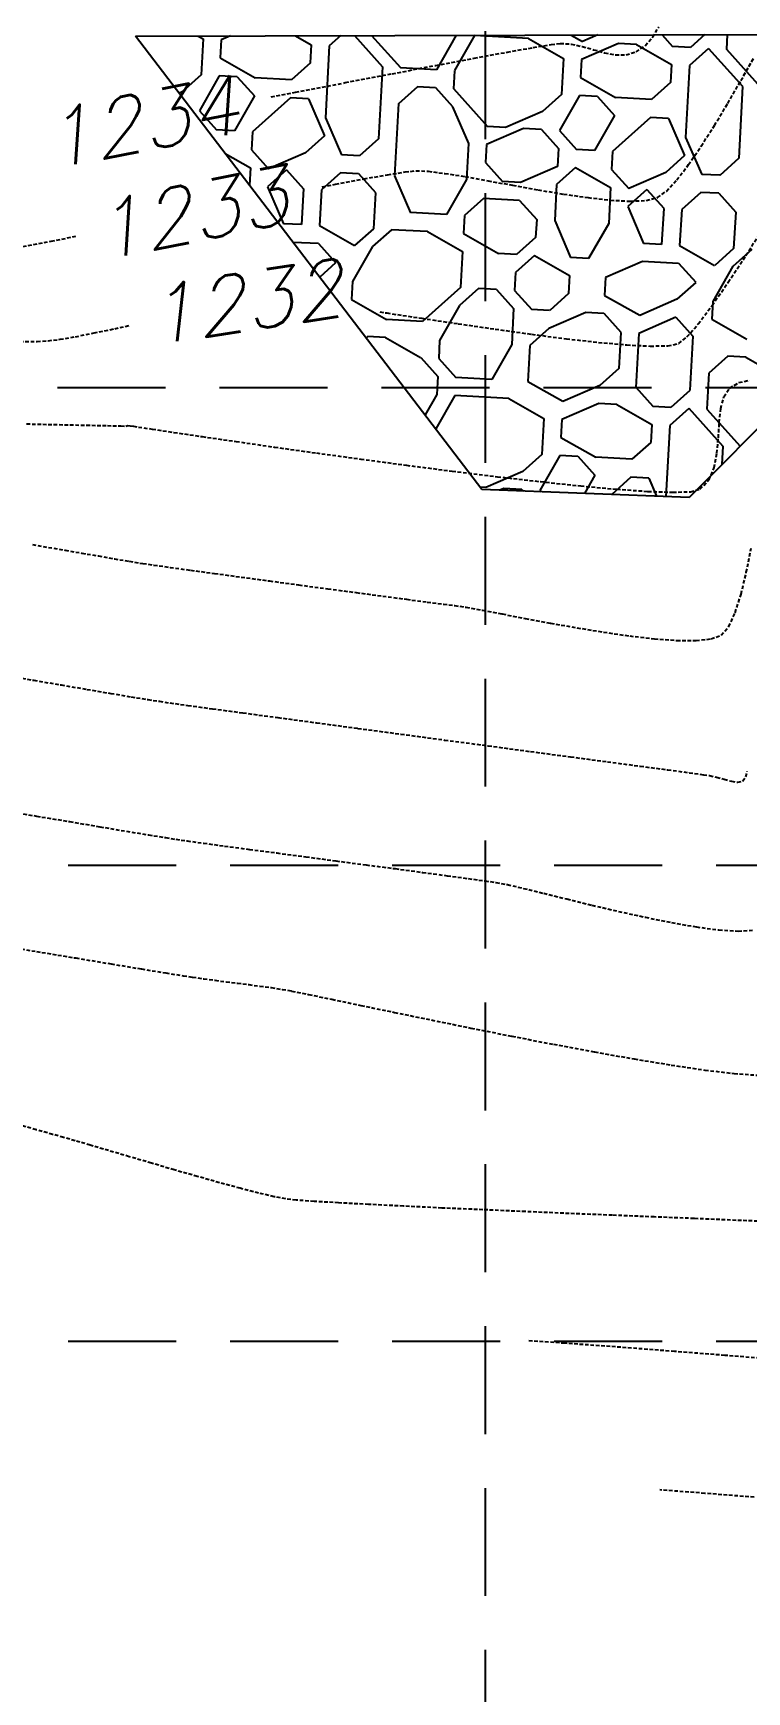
# Model space of a CAD drawing. Header units: inches. Extents: x 7994 to 10114, y 11164 to 12491.
# Drawn here: x 9849.6 to 9899.2, y 11372.9 to 11488.1 of the extents above; entities that cross this region are included whole.
import ezdxf

# ---------------------------------------------------------------- set-up
doc = ezdxf.new("R2010")
doc.units = ezdxf.units.IN
doc.header["$MEASUREMENT"] = 0
doc.linetypes.add('HIDDEN', pattern=[0.375, 0.25, -0.125])
doc.linetypes.add('x4227topo$0$HIDDEN', pattern=[0.375, 0.25, -0.125])
for name, color, linetype in [('CONTOURS', 43, 'x4227topo$0$HIDDEN'), ('GRID', 254, 'HIDDEN'), ('MISC-6', 6, 'Continuous')]:
    doc.layers.add(name, color=color, linetype=linetype)
doc.styles.add('x4227topo$0$L100', font='simplex.shx', dxfattribs={"oblique": 15, "height": 6})

msp = doc.modelspace()

# ---------------------------------------------------------------- linework, layer by layer
at = {"layer": 'CONTOURS', "color": 43}
for p, q in [((9892.65, 11487.86, 1234), (9893.09, 11488.58, 1234)), ((9882.56, 11486.82, 1234), (9884.36, 11487.14, 1234)), ((9884.36, 11487.14, 1234), (9885.61, 11487.35, 1234)), ((9885.61, 11487.35, 1234), (9886.23, 11487.43, 1234)), ((9886.23, 11487.43, 1234), (9887, 11487.38, 1234)), ((9887, 11487.38, 1234), (9887.77, 11487.21, 1234)), ((9887.77, 11487.21, 1234), (9888.55, 11486.99, 1234)), ((9888.55, 11486.99, 1234), (9889.32, 11486.78, 1234)), ((9891.51, 11486.85, 1234), (9892.14, 11487.27, 1234)), ((9892.14, 11487.27, 1234), (9892.65, 11487.86, 1234)), ((9874.57, 11485.32, 1234), (9877.59, 11485.9, 1234)), ((9877.59, 11485.9, 1234), (9880.27, 11486.4, 1234)), ((9880.27, 11486.4, 1234), (9882.56, 11486.82, 1234)), ((9889.32, 11486.78, 1234), (9890.08, 11486.64, 1234)), ((9890.08, 11486.64, 1234), (9890.81, 11486.64, 1234)), ((9890.81, 11486.64, 1234), (9891.51, 11486.85, 1234)), ((9898.79, 11484.85, 1233), (9899.69, 11486.44, 1233)), ((9867.86, 11484.04, 1234), (9871.31, 11484.7, 1234)), ((9871.31, 11484.7, 1234), (9874.57, 11485.32, 1234)), ((9897.87, 11483.26, 1233), (9898.79, 11484.85, 1233)), ((9866.17, 11483.71, 1234), (9867.86, 11484.04, 1234)), ((9896.94, 11481.72, 1233), (9897.87, 11483.26, 1233)), ((9896.02, 11480.28, 1233), (9896.94, 11481.72, 1233)), ((9895.15, 11479, 1233), (9896.02, 11480.28, 1233)), ((9894.33, 11477.94, 1233), (9895.15, 11479, 1233)), ((9870.64, 11477.64, 1233), (9872.61, 11478.01, 1233)), ((9872.61, 11478.01, 1233), (9874.24, 11478.3, 1233)), ((9874.24, 11478.3, 1233), (9875.47, 11478.49, 1233)), ((9875.47, 11478.49, 1233), (9876.22, 11478.58, 1233)), ((9876.22, 11478.58, 1233), (9877.07, 11478.54, 1233)), ((9877.07, 11478.54, 1233), (9878.22, 11478.39, 1233)), ((9878.22, 11478.39, 1233), (9879.63, 11478.17, 1233)), ((9879.63, 11478.17, 1233), (9881.22, 11477.88, 1233)), ((9881.22, 11477.88, 1233), (9882.93, 11477.57, 1233)), ((9893.61, 11477.16, 1233), (9894.33, 11477.94, 1233)), ((9869.71, 11477.46, 1233), (9870.64, 11477.64, 1233)), ((9882.93, 11477.57, 1233), (9884.7, 11477.25, 1233)), ((9884.7, 11477.25, 1233), (9886.47, 11476.95, 1233)), ((9886.47, 11476.95, 1233), (9888.17, 11476.71, 1233)), ((9888.17, 11476.71, 1233), (9889.73, 11476.53, 1233)), ((9892.21, 11476.51, 1233), (9892.99, 11476.71, 1233)), ((9892.99, 11476.71, 1233), (9893.61, 11477.16, 1233)), ((9889.73, 11476.53, 1233), (9891.1, 11476.46, 1233)), ((9891.1, 11476.46, 1233), (9892.21, 11476.51, 1233)), ((9899.13, 11472.69, 1232), (9900.45, 11474.76, 1232)), ((9848.92, 11473.3, 1233), (9850.89, 11473.68, 1233)), ((9850.89, 11473.68, 1233), (9852.72, 11474.05, 1233)), ((9897.9, 11470.83, 1232), (9899.13, 11472.69, 1232)), ((9896.79, 11469.22, 1232), (9897.9, 11470.83, 1232)), ((9873.71, 11468.77, 1232), (9874.19, 11468.69, 1232)), ((9874.19, 11468.69, 1232), (9876.62, 11468.32, 1232)), ((9895.82, 11467.93, 1232), (9896.79, 11469.22, 1232)), ((9853.86, 11467.3, 1232), (9855.3, 11467.6, 1232)), ((9855.3, 11467.6, 1232), (9856.32, 11467.82, 1232)), ((9876.62, 11468.32, 1232), (9879.15, 11467.94, 1232)), ((9879.15, 11467.94, 1232), (9881.72, 11467.57, 1232)), ((9881.72, 11467.57, 1232), (9884.25, 11467.21, 1232)), ((9895.04, 11467.03, 1232), (9895.82, 11467.93, 1232)), ((9848.71, 11466.71, 1232), (9849.9, 11466.72, 1232)), ((9849.9, 11466.72, 1232), (9850.68, 11466.76, 1232)), ((9850.68, 11466.76, 1232), (9851.5, 11466.86, 1232)), ((9851.5, 11466.86, 1232), (9852.57, 11467.04, 1232)), ((9852.57, 11467.04, 1232), (9853.86, 11467.3, 1232)), ((9884.25, 11467.21, 1232), (9886.66, 11466.9, 1232)), ((9886.66, 11466.9, 1232), (9888.89, 11466.65, 1232)), ((9888.89, 11466.65, 1232), (9890.86, 11466.47, 1232)), ((9890.86, 11466.47, 1232), (9892.49, 11466.39, 1232)), ((9892.49, 11466.39, 1232), (9893.72, 11466.41, 1232)), ((9893.72, 11466.41, 1232), (9894.47, 11466.57, 1232)), ((9894.47, 11466.57, 1232), (9895.04, 11467.03, 1232)), ((9898.65, 11463.85, 1231), (9899.39, 11464.02, 1231)), ((9897.38, 11462.05, 1231), (9897.6, 11462.87, 1231)), ((9897.6, 11462.87, 1231), (9898, 11463.47, 1231)), ((9898, 11463.47, 1231), (9898.65, 11463.85, 1231)), ((9897.28, 11461.07, 1231), (9897.38, 11462.05, 1231)), ((9849.18, 11460.98, 1231), (9851.44, 11460.93, 1231)), ((9851.44, 11460.93, 1231), (9853.33, 11460.89, 1231)), ((9853.33, 11460.89, 1231), (9854.79, 11460.86, 1231)), ((9854.79, 11460.86, 1231), (9855.72, 11460.84, 1231)), ((9855.72, 11460.84, 1231), (9856.06, 11460.83, 1231)), ((9856.06, 11460.83, 1231), (9856.13, 11460.84, 1231)), ((9856.13, 11460.84, 1231), (9856.21, 11460.86, 1231)), ((9856.21, 11460.86, 1231), (9856.37, 11460.84, 1231)), ((9856.37, 11460.84, 1231), (9856.59, 11460.82, 1231)), ((9856.59, 11460.82, 1231), (9856.94, 11460.76, 1231)), ((9856.94, 11460.76, 1231), (9857.9, 11460.62, 1231)), ((9857.9, 11460.62, 1231), (9859.4, 11460.39, 1231)), ((9897.22, 11460.01, 1231), (9897.28, 11461.07, 1231)), ((9859.4, 11460.39, 1231), (9861.37, 11460.1, 1231)), ((9861.37, 11460.1, 1231), (9863.72, 11459.76, 1231)), ((9863.72, 11459.76, 1231), (9866.39, 11459.37, 1231)), ((9866.39, 11459.37, 1231), (9869.3, 11458.96, 1231)), ((9897.12, 11458.94, 1231), (9897.22, 11460.01, 1231)), ((9869.3, 11458.96, 1231), (9872.38, 11458.54, 1231)), ((9872.38, 11458.54, 1231), (9875.55, 11458.11, 1231)), ((9896.93, 11457.94, 1231), (9897.12, 11458.94, 1231)), ((9875.55, 11458.11, 1231), (9878.74, 11457.7, 1231)), ((9878.74, 11457.7, 1231), (9881.87, 11457.31, 1231)), ((9881.87, 11457.31, 1231), (9884.86, 11456.97, 1231)), ((9895.94, 11456.44, 1231), (9896.56, 11457.08, 1231)), ((9896.56, 11457.08, 1231), (9896.93, 11457.94, 1231)), ((9884.86, 11456.97, 1231), (9887.66, 11456.67, 1231)), ((9887.66, 11456.67, 1231), (9890.17, 11456.44, 1231)), ((9890.17, 11456.44, 1231), (9892.33, 11456.29, 1231)), ((9892.33, 11456.29, 1231), (9894.06, 11456.23, 1231)), ((9894.06, 11456.23, 1231), (9895.29, 11456.27, 1231)), ((9895.29, 11456.27, 1231), (9895.94, 11456.44, 1231)), ((9849.58, 11452.59, 1230), (9850.69, 11452.4, 1230)), ((9850.69, 11452.4, 1230), (9851.85, 11452.21, 1230)), ((9851.85, 11452.21, 1230), (9853.01, 11452, 1230)), ((9853.01, 11452, 1230), (9854.16, 11451.8, 1230)), ((9854.16, 11451.8, 1230), (9855.27, 11451.6, 1230)), ((9855.27, 11451.6, 1230), (9856.31, 11451.43, 1230)), ((9856.31, 11451.43, 1230), (9857.25, 11451.28, 1230)), ((9857.25, 11451.28, 1230), (9858.01, 11451.17, 1230)), ((9899.16, 11450.67, 1230), (9899.49, 11452.34, 1230)), ((9858.01, 11451.17, 1230), (9859.14, 11451.01, 1230)), ((9859.14, 11451.01, 1230), (9860.56, 11450.81, 1230)), ((9860.56, 11450.81, 1230), (9862.23, 11450.59, 1230)), ((9862.23, 11450.59, 1230), (9864.08, 11450.33, 1230)), ((9864.08, 11450.33, 1230), (9866.04, 11450.07, 1230)), ((9898.8, 11449.15, 1230), (9899.16, 11450.67, 1230)), ((9866.04, 11450.07, 1230), (9868.07, 11449.79, 1230)), ((9868.07, 11449.79, 1230), (9870.09, 11449.52, 1230)), ((9870.09, 11449.52, 1230), (9872.06, 11449.26, 1230)), ((9872.06, 11449.26, 1230), (9873.91, 11449.01, 1230)), ((9873.91, 11449.01, 1230), (9875.57, 11448.79, 1230)), ((9898.39, 11447.86, 1230), (9898.8, 11449.15, 1230)), ((9875.57, 11448.79, 1230), (9877, 11448.6, 1230)), ((9877, 11448.6, 1230), (9878.13, 11448.46, 1230)), ((9878.13, 11448.46, 1230), (9878.9, 11448.36, 1230)), ((9878.9, 11448.36, 1230), (9879.69, 11448.24, 1230)), ((9879.69, 11448.24, 1230), (9880.82, 11448.03, 1230)), ((9880.82, 11448.03, 1230), (9882.21, 11447.77, 1230)), ((9882.21, 11447.77, 1230), (9883.81, 11447.46, 1230)), ((9897.94, 11446.89, 1230), (9898.39, 11447.86, 1230)), ((9883.81, 11447.46, 1230), (9885.56, 11447.13, 1230)), ((9885.56, 11447.13, 1230), (9887.39, 11446.81, 1230)), ((9887.39, 11446.81, 1230), (9889.24, 11446.51, 1230)), ((9897.42, 11446.3, 1230), (9897.94, 11446.89, 1230)), ((9889.24, 11446.51, 1230), (9891.06, 11446.24, 1230)), ((9891.06, 11446.24, 1230), (9892.78, 11446.05, 1230)), ((9892.78, 11446.05, 1230), (9894.33, 11445.93, 1230)), ((9894.33, 11445.93, 1230), (9895.67, 11445.92, 1230)), ((9895.67, 11445.92, 1230), (9896.71, 11446.04, 1230)), ((9896.71, 11446.04, 1230), (9897.42, 11446.3, 1230)), ((9847.74, 11443.49, 1229), (9849.67, 11443.16, 1229)), ((9849.67, 11443.16, 1229), (9851.57, 11442.84, 1229)), ((9851.57, 11442.84, 1229), (9853.37, 11442.53, 1229)), ((9853.37, 11442.53, 1229), (9855.02, 11442.25, 1229)), ((9855.02, 11442.25, 1229), (9856.45, 11442.01, 1229)), ((9856.45, 11442.01, 1229), (9857.6, 11441.82, 1229)), ((9857.6, 11441.82, 1229), (9858.4, 11441.7, 1229)), ((9858.4, 11441.7, 1229), (9859.12, 11441.59, 1229)), ((9859.12, 11441.59, 1229), (9860.38, 11441.42, 1229)), ((9860.38, 11441.42, 1229), (9862.09, 11441.18, 1229)), ((9862.09, 11441.18, 1229), (9864.2, 11440.9, 1229)), ((9864.2, 11440.9, 1229), (9866.62, 11440.57, 1229)), ((9866.62, 11440.57, 1229), (9869.31, 11440.21, 1229)), ((9869.31, 11440.21, 1229), (9872.18, 11439.82, 1229)), ((9872.18, 11439.82, 1229), (9875.17, 11439.42, 1229)), ((9875.17, 11439.42, 1229), (9878.21, 11439.01, 1229)), ((9878.21, 11439.01, 1229), (9881.23, 11438.61, 1229)), ((9881.23, 11438.61, 1229), (9884.17, 11438.21, 1229)), ((9884.17, 11438.21, 1229), (9886.95, 11437.84, 1229)), ((9886.95, 11437.84, 1229), (9889.51, 11437.5, 1229)), ((9889.51, 11437.5, 1229), (9891.79, 11437.19, 1229)), ((9891.79, 11437.19, 1229), (9893.7, 11436.94, 1229)), ((9893.7, 11436.94, 1229), (9895.19, 11436.74, 1229)), ((9895.19, 11436.74, 1229), (9896.18, 11436.6, 1229)), ((9896.18, 11436.6, 1229), (9896.61, 11436.54, 1229)), ((9896.61, 11436.54, 1229), (9897.1, 11436.43, 1229)), ((9897.1, 11436.43, 1229), (9897.62, 11436.28, 1229)), ((9897.62, 11436.28, 1229), (9898.12, 11436.14, 1229)), ((9898.9, 11436.16, 1229), (9899.13, 11436.44, 1229)), ((9899.13, 11436.44, 1229), (9899.23, 11436.83, 1229)), ((9898.12, 11436.14, 1229), (9898.56, 11436.08, 1229)), ((9898.56, 11436.08, 1229), (9898.9, 11436.16, 1229)), ((9847.46, 11434.13, 1228), (9849.87, 11433.72, 1228)), ((9849.87, 11433.72, 1228), (9852.16, 11433.34, 1228)), ((9852.16, 11433.34, 1228), (9854.26, 11432.98, 1228)), ((9854.26, 11432.98, 1228), (9856.11, 11432.67, 1228)), ((9856.11, 11432.67, 1228), (9857.65, 11432.42, 1228)), ((9857.65, 11432.42, 1228), (9858.82, 11432.23, 1228)), ((9858.82, 11432.23, 1228), (9859.55, 11432.11, 1228)), ((9859.55, 11432.11, 1228), (9860.32, 11432, 1228)), ((9860.32, 11432, 1228), (9861.47, 11431.84, 1228)), ((9861.47, 11431.84, 1228), (9862.93, 11431.64, 1228)), ((9862.93, 11431.64, 1228), (9864.65, 11431.41, 1228)), ((9864.65, 11431.41, 1228), (9866.55, 11431.16, 1228)), ((9866.55, 11431.16, 1228), (9868.57, 11430.89, 1228)), ((9868.57, 11430.89, 1228), (9870.66, 11430.61, 1228)), ((9870.66, 11430.61, 1228), (9872.75, 11430.33, 1228)), ((9872.75, 11430.33, 1228), (9874.77, 11430.07, 1228)), ((9874.77, 11430.07, 1228), (9876.68, 11429.81, 1228)), ((9876.68, 11429.81, 1228), (9878.39, 11429.58, 1228)), ((9878.39, 11429.58, 1228), (9879.85, 11429.38, 1228)), ((9879.85, 11429.38, 1228), (9881, 11429.22, 1228)), ((9881, 11429.22, 1228), (9881.77, 11429.11, 1228)), ((9881.77, 11429.11, 1228), (9882.57, 11428.96, 1228)), ((9882.57, 11428.96, 1228), (9883.69, 11428.7, 1228)), ((9883.69, 11428.7, 1228), (9885.09, 11428.36, 1228)), ((9885.09, 11428.36, 1228), (9886.7, 11427.96, 1228)), ((9886.7, 11427.96, 1228), (9888.45, 11427.53, 1228)), ((9888.45, 11427.53, 1228), (9890.28, 11427.1, 1228)), ((9890.28, 11427.1, 1228), (9892.15, 11426.69, 1228)), ((9892.15, 11426.69, 1228), (9893.97, 11426.32, 1228)), ((9893.97, 11426.32, 1228), (9895.69, 11426.02, 1228)), ((9895.69, 11426.02, 1228), (9897.26, 11425.81, 1228)), ((9846.94, 11424.79, 1227), (9849.87, 11424.31, 1227)), ((9897.26, 11425.81, 1228), (9898.6, 11425.73, 1228)), ((9898.6, 11425.73, 1228), (9899.66, 11425.79, 1228)), ((9849.87, 11424.31, 1227), (9852.59, 11423.86, 1227)), ((9852.59, 11423.86, 1227), (9855.04, 11423.45, 1227)), ((9855.04, 11423.45, 1227), (9857.15, 11423.1, 1227)), ((9857.15, 11423.1, 1227), (9858.84, 11422.82, 1227)), ((9858.84, 11422.82, 1227), (9860.05, 11422.63, 1227)), ((9860.05, 11422.63, 1227), (9860.7, 11422.53, 1227)), ((9860.7, 11422.53, 1227), (9861.48, 11422.41, 1227)), ((9861.48, 11422.41, 1227), (9862.26, 11422.31, 1227)), ((9862.26, 11422.31, 1227), (9863.04, 11422.2, 1227)), ((9863.04, 11422.2, 1227), (9863.82, 11422.11, 1227)), ((9863.82, 11422.11, 1227), (9864.6, 11422.01, 1227)), ((9864.6, 11422.01, 1227), (9865.38, 11421.9, 1227)), ((9865.38, 11421.9, 1227), (9866.16, 11421.8, 1227)), ((9866.16, 11421.8, 1227), (9866.93, 11421.68, 1227)), ((9866.93, 11421.68, 1227), (9867.58, 11421.56, 1227)), ((9867.58, 11421.56, 1227), (9868.76, 11421.32, 1227)), ((9868.76, 11421.32, 1227), (9870.38, 11420.99, 1227)), ((9870.38, 11420.99, 1227), (9872.39, 11420.56, 1227)), ((9872.39, 11420.56, 1227), (9874.72, 11420.08, 1227)), ((9874.72, 11420.08, 1227), (9877.29, 11419.55, 1227)), ((9877.29, 11419.55, 1227), (9880.03, 11418.99, 1227)), ((9880.03, 11418.99, 1227), (9882.88, 11418.42, 1227)), ((9882.88, 11418.42, 1227), (9885.77, 11417.86, 1227)), ((9885.77, 11417.86, 1227), (9888.62, 11417.33, 1227)), ((9888.62, 11417.33, 1227), (9891.37, 11416.84, 1227)), ((9891.37, 11416.84, 1227), (9893.95, 11416.42, 1227)), ((9893.95, 11416.42, 1227), (9896.29, 11416.07, 1227)), ((9896.29, 11416.07, 1227), (9898.32, 11415.83, 1227)), ((9898.32, 11415.83, 1227), (9899.97, 11415.71, 1227)), ((9849.84, 11411.92, 1227), (9848.38, 11412.34, 1227)), ((9850.98, 11411.6, 1227), (9849.84, 11411.92, 1227)), ((9851.74, 11411.39, 1227), (9850.98, 11411.6, 1227)), ((9852.54, 11411.16, 1227), (9851.74, 11411.39, 1227)), ((9853.59, 11410.85, 1227), (9852.54, 11411.16, 1227)), ((9854.87, 11410.47, 1227), (9853.59, 11410.85, 1227)), ((9856.3, 11410.05, 1227), (9854.87, 11410.47, 1227)), ((9857.84, 11409.6, 1227), (9856.3, 11410.05, 1227)), ((9859.43, 11409.13, 1227), (9857.84, 11409.6, 1227)), ((9861.03, 11408.68, 1227), (9859.43, 11409.13, 1227)), ((9862.57, 11408.24, 1227), (9861.03, 11408.68, 1227)), ((9864.01, 11407.85, 1227), (9862.57, 11408.24, 1227)), ((9865.29, 11407.52, 1227), (9864.01, 11407.85, 1227)), ((9866.36, 11407.27, 1227), (9865.29, 11407.52, 1227)), ((9867.17, 11407.11, 1227), (9866.36, 11407.27, 1227)), ((9867.89, 11407.03, 1227), (9867.17, 11407.11, 1227)), ((9869.14, 11406.94, 1227), (9867.89, 11407.03, 1227)), ((9870.84, 11406.84, 1227), (9869.14, 11406.94, 1227)), ((9872.93, 11406.73, 1227), (9870.84, 11406.84, 1227)), ((9875.35, 11406.61, 1227), (9872.93, 11406.73, 1227)), ((9878.01, 11406.48, 1227), (9875.35, 11406.61, 1227)), ((9880.86, 11406.36, 1227), (9878.01, 11406.48, 1227)), ((9883.83, 11406.23, 1227), (9880.86, 11406.36, 1227)), ((9886.85, 11406.1, 1227), (9883.83, 11406.23, 1227)), ((9889.85, 11405.98, 1227), (9886.85, 11406.1, 1227)), ((9892.77, 11405.86, 1227), (9889.85, 11405.98, 1227)), ((9895.53, 11405.75, 1227), (9892.77, 11405.86, 1227)), ((9898.07, 11405.64, 1227), (9895.53, 11405.75, 1227)), ((9900.32, 11405.55, 1227), (9898.07, 11405.64, 1227)), ((9886.55, 11397.08, 1228), (9884.06, 11397.25, 1228)), ((9890.45, 11396.8, 1228), (9886.55, 11397.08, 1228)), ((9894.18, 11396.51, 1228), (9890.45, 11396.8, 1228)), ((9897.67, 11396.24, 1228), (9894.18, 11396.51, 1228)), ((9900.86, 11395.98, 1228), (9897.67, 11396.24, 1228)), ((9896.28, 11386.65, 1229), (9893.15, 11386.89, 1229)), ((9899.7, 11386.38, 1229), (9896.28, 11386.65, 1229))]:
    msp.add_line(p, q, dxfattribs=at)
at = {"layer": 'GRID', "color": 253, "linetype": 'HIDDEN', "ltscale": 30}
for p, q in [((9881.02, 12455.77), (9881.02, 11298)), ((8028.82, 11463.52), (10079.47, 11463.52)), ((8029.56, 11430.3), (10080.21, 11430.3)), ((8029.56, 11397.23), (10080.21, 11397.23))]:
    msp.add_line(p, q, dxfattribs=at)
at = {"layer": 'MISC-6', "color": 1}
for p, q in [((9856.75, 11487.93), (9927.24, 11488.12)), ((9927.24, 11488.12), (9895.18, 11455.86)), ((9880.8, 11456.42), (9856.75, 11487.93)), ((9861.1, 11487.94), (9861.45, 11487.74)), ((9861.45, 11487.74), (9861.31, 11485.24)), ((9862.7, 11487.67), (9862.63, 11486.42)), ((9863.33, 11487.95), (9862.7, 11487.67)), ((9867.85, 11487.96), (9868.95, 11487.33)), ((9868.95, 11487.33), (9868.88, 11486.08)), ((9870.2, 11487.26), (9869.93, 11482.26)), ((9870.99, 11487.97), (9870.2, 11487.26)), ((9871.95, 11487.97), (9873.89, 11485.81)), ((9873.14, 11487.97), (9875.14, 11485.75)), ((9879, 11487.99), (9877.64, 11485.6)), ((9880.28, 11487.97), (9878.89, 11485.54)), ((9884.03, 11487.76), (9880.28, 11487.97)), ((9884.03, 11487.76), (9886.46, 11486.38)), ((9886.99, 11488.01), (9887.78, 11487.56)), ((9890.28, 11487.42), (9887.71, 11486.31)), ((9888.84, 11488.02), (9887.78, 11487.56)), ((9891.53, 11487.35), (9890.28, 11487.42)), ((9891.53, 11487.35), (9893.96, 11485.97)), ((9893.31, 11488.03), (9894.03, 11487.22)), ((9895.28, 11487.15), (9894.03, 11487.22)), ((9896.54, 11487.08), (9895.22, 11485.89)), ((9896.28, 11488.04), (9895.28, 11487.14)), ((9896.54, 11487.08), (9898.9, 11484.45)), ((9897.84, 11488.04), (9897.79, 11487.01)), ((9897.79, 11487.02), (9900.15, 11484.38)), ((9862.63, 11486.42), (9865.06, 11485.04)), ((9868.89, 11486.08), (9867.57, 11484.9)), ((9873.89, 11485.81), (9873.61, 11480.8)), ((9886.46, 11486.37), (9886.32, 11483.87)), ((9887.71, 11486.31), (9887.64, 11485.06)), ((9893.97, 11485.96), (9893.9, 11484.71)), ((9895.22, 11485.9), (9894.94, 11480.89)), ((9861.31, 11485.24), (9859.99, 11484.05)), ((9862.56, 11485.17), (9861.18, 11482.74)), ((9863.81, 11485.1), (9862.56, 11485.17)), ((9863.81, 11485.11), (9865, 11483.79)), ((9867.57, 11484.9), (9865.06, 11485.04)), ((9877.64, 11485.6), (9875.14, 11485.74)), ((9878.89, 11485.53), (9878.82, 11484.28)), ((9887.64, 11485.06), (9890.08, 11483.67)), ((9893.9, 11484.71), (9892.58, 11483.53)), ((9859.99, 11484.06), (9859.78, 11483.96)), ((9865, 11483.79), (9863.61, 11481.35)), ((9867.5, 11483.64), (9864.86, 11481.28)), ((9867.5, 11483.64), (9864.86, 11481.28)), ((9868.75, 11483.58), (9867.5, 11483.65)), ((9868.75, 11483.58), (9869.86, 11481.01)), ((9876.32, 11484.42), (9875, 11483.23)), ((9877.57, 11484.35), (9876.32, 11484.42)), ((9877.57, 11484.36), (9878.75, 11483.04)), ((9878.82, 11484.29), (9881.19, 11481.65)), ((9886.33, 11483.87), (9885.01, 11482.69)), ((9887.58, 11483.81), (9886.19, 11481.37)), ((9888.83, 11483.74), (9887.58, 11483.81)), ((9888.83, 11483.74), (9890.01, 11482.42)), ((9892.58, 11483.53), (9890.08, 11483.67)), ((9898.9, 11484.44), (9898.63, 11479.44)), ((9861.18, 11482.74), (9862.36, 11481.43)), ((9875, 11483.24), (9874.73, 11478.24)), ((9878.75, 11483.03), (9879.87, 11480.46)), ((9885.01, 11482.69), (9882.44, 11481.58)), ((9890.01, 11482.42), (9888.62, 11479.99)), ((9863.61, 11481.35), (9862.36, 11481.42)), ((9864.86, 11481.28), (9864.79, 11480.03)), ((9869.93, 11482.26), (9871.04, 11479.69)), ((9883.69, 11481.51), (9881.12, 11480.39)), ((9882.44, 11481.58), (9881.19, 11481.65)), ((9884.94, 11481.44), (9883.69, 11481.51)), ((9884.94, 11481.45), (9886.12, 11480.13)), ((9886.19, 11481.38), (9887.37, 11480.06)), ((9892.51, 11482.28), (9889.87, 11479.91)), ((9892.51, 11482.28), (9889.87, 11479.91)), ((9893.76, 11482.21), (9892.51, 11482.28)), ((9893.76, 11482.21), (9894.87, 11479.64)), ((9869.86, 11481.01), (9868.54, 11479.82)), ((9873.61, 11480.8), (9872.3, 11479.62)), ((9879.87, 11480.46), (9879.73, 11477.96)), ((9881.12, 11480.39), (9881.05, 11479.14)), ((9886.12, 11480.12), (9886.05, 11478.87)), ((9888.62, 11479.98), (9887.37, 11480.05)), ((9894.94, 11480.89), (9896.06, 11478.32)), ((9862.97, 11479.78), (9864.72, 11478.78)), ((9864.79, 11480.04), (9865.97, 11478.72)), ((9868.54, 11479.83), (9865.97, 11478.71)), ((9872.29, 11479.62), (9871.04, 11479.69)), ((9881.05, 11479.15), (9882.23, 11477.83)), ((9889.87, 11479.92), (9889.8, 11478.67)), ((9894.87, 11479.64), (9893.56, 11478.46)), ((9898.63, 11479.44), (9897.31, 11478.25)), ((9864.72, 11478.78), (9864.66, 11477.57)), ((9867.22, 11478.64), (9865.91, 11477.46)), ((9867.22, 11478.65), (9868.41, 11477.33)), ((9870.98, 11478.44), (9869.66, 11477.26)), ((9872.23, 11478.37), (9870.98, 11478.44)), ((9872.23, 11478.38), (9873.41, 11477.06)), ((9874.73, 11478.23), (9875.84, 11475.66)), ((9879.73, 11477.96), (9878.34, 11475.53)), ((9883.48, 11477.76), (9882.23, 11477.83)), ((9886.05, 11478.87), (9883.48, 11477.76)), ((9887.3, 11478.8), (9885.98, 11477.62)), ((9887.3, 11478.8), (9889.73, 11477.42)), ((9889.8, 11478.67), (9890.99, 11477.35)), ((9893.56, 11478.46), (9890.99, 11477.35)), ((9897.31, 11478.26), (9896.06, 11478.32)), ((9865.91, 11477.46), (9867.02, 11474.89)), ((9868.41, 11477.33), (9868.27, 11474.83)), ((9869.66, 11477.26), (9869.52, 11474.76)), ((9873.41, 11477.05), (9873.27, 11474.55)), ((9880.91, 11476.64), (9879.59, 11475.46)), ((9883.41, 11476.51), (9880.91, 11476.64)), ((9885.98, 11477.62), (9885.85, 11475.12)), ((9889.73, 11477.42), (9889.6, 11474.91)), ((9892.24, 11477.28), (9890.92, 11476.09)), ((9892.24, 11477.28), (9893.42, 11475.97)), ((9895.99, 11477.07), (9894.67, 11475.89)), ((9897.24, 11477.01), (9895.99, 11477.07)), ((9897.24, 11477.01), (9898.42, 11475.69)), ((9878.34, 11475.53), (9875.84, 11475.67)), ((9879.59, 11475.46), (9879.52, 11474.21)), ((9883.41, 11476.51), (9884.6, 11475.19)), ((9890.92, 11476.09), (9892.03, 11473.52)), ((9893.42, 11475.96), (9893.28, 11473.46)), ((9894.67, 11475.89), (9894.53, 11473.39)), ((9898.42, 11475.69), (9898.28, 11473.18)), ((9868.27, 11474.83), (9867.02, 11474.89)), ((9869.52, 11474.76), (9871.95, 11473.37)), ((9873.27, 11474.55), (9871.95, 11473.37)), ((9873.27, 11474.55), (9871.95, 11473.37)), ((9874.52, 11474.48), (9873.2, 11473.3)), ((9877.02, 11474.35), (9874.52, 11474.48)), ((9877.02, 11474.35), (9879.46, 11472.96)), ((9884.6, 11475.19), (9884.53, 11473.94)), ((9885.85, 11475.12), (9886.96, 11472.55)), ((9889.6, 11474.92), (9888.21, 11472.48)), ((9869.45, 11473.51), (9867.69, 11473.6)), ((9869.45, 11473.51), (9870.63, 11472.19)), ((9873.2, 11473.3), (9871.82, 11470.87)), ((9879.52, 11474.21), (9881.96, 11472.82)), ((9884.53, 11473.93), (9883.21, 11472.75)), ((9893.28, 11473.46), (9892.03, 11473.53)), ((9894.53, 11473.39), (9896.96, 11472)), ((9898.28, 11473.18), (9896.97, 11472)), ((9898.28, 11473.18), (9896.97, 11472)), ((9870.63, 11472.18), (9869.53, 11471.19)), ((9879.46, 11472.96), (9879.32, 11470.46)), ((9883.21, 11472.75), (9881.96, 11472.82)), ((9884.46, 11472.68), (9883.14, 11471.5)), ((9884.46, 11472.69), (9886.89, 11471.3)), ((9888.21, 11472.48), (9886.96, 11472.55)), ((9891.96, 11472.27), (9889.39, 11471.16)), ((9894.46, 11472.14), (9891.96, 11472.28)), ((9894.46, 11472.15), (9895.65, 11470.83)), ((9899.54, 11473.11), (9898.22, 11471.93)), ((9871.82, 11470.87), (9871.75, 11469.62)), ((9883.14, 11471.5), (9883.07, 11470.25)), ((9886.89, 11471.3), (9886.82, 11470.05)), ((9889.39, 11471.16), (9889.32, 11469.91)), ((9898.22, 11471.94), (9896.83, 11469.5)), ((9879.32, 11470.46), (9876.68, 11468.09)), ((9880.57, 11470.39), (9879.25, 11469.2)), ((9881.82, 11470.32), (9880.57, 11470.39)), ((9881.82, 11470.33), (9883, 11469.01)), ((9883.07, 11470.26), (9884.26, 11468.94)), ((9886.82, 11470.05), (9885.51, 11468.86)), ((9889.32, 11469.91), (9891.76, 11468.53)), ((9895.65, 11470.82), (9894.33, 11469.64)), ((9871.75, 11469.62), (9874.18, 11468.23)), ((9879.25, 11469.21), (9877.86, 11466.78)), ((9883, 11469), (9882.87, 11466.5)), ((9885.5, 11468.87), (9884.25, 11468.93)), ((9888.01, 11468.73), (9885.44, 11467.61)), ((9889.26, 11468.66), (9888.01, 11468.73)), ((9889.26, 11468.67), (9890.44, 11467.35)), ((9894.33, 11469.64), (9891.76, 11468.52)), ((9896.83, 11469.5), (9896.76, 11468.25)), ((9876.68, 11468.09), (9874.18, 11468.23)), ((9885.44, 11467.61), (9884.12, 11466.43)), ((9894.26, 11468.39), (9891.69, 11467.27)), ((9894.26, 11468.39), (9895.44, 11467.07)), ((9896.76, 11468.25), (9899.19, 11466.86)), ((9872.86, 11467.04), (9872.76, 11466.95)), ((9874.11, 11466.98), (9872.86, 11467.05)), ((9874.11, 11466.98), (9876.54, 11465.59)), ((9877.86, 11466.77), (9877.8, 11465.52)), ((9882.87, 11466.5), (9881.48, 11464.07)), ((9884.12, 11466.43), (9883.98, 11463.93)), ((9890.44, 11467.34), (9890.3, 11464.84)), ((9891.69, 11467.27), (9891.48, 11463.52)), ((9895.44, 11467.07), (9895.24, 11463.32)), ((9876.55, 11465.6), (9877.73, 11464.28)), ((9877.8, 11465.53), (9878.98, 11464.21)), ((9897.87, 11465.68), (9896.56, 11464.5)), ((9899.12, 11465.61), (9897.87, 11465.68)), ((9899.12, 11465.61), (9901.56, 11464.23)), ((9877.73, 11464.27), (9877.66, 11463.02)), ((9881.48, 11464.07), (9878.98, 11464.2)), ((9883.98, 11463.93), (9886.41, 11462.55)), ((9890.3, 11464.84), (9888.98, 11463.66)), ((9896.56, 11464.5), (9896.42, 11462)), ((9877.66, 11463.02), (9876.85, 11461.6)), ((9878.91, 11462.96), (9877.59, 11460.63)), ((9882.66, 11462.75), (9878.91, 11462.95)), ((9882.66, 11462.75), (9885.09, 11461.36)), ((9888.98, 11463.66), (9886.41, 11462.54)), ((9891.49, 11463.53), (9892.67, 11462.21)), ((9895.24, 11463.31), (9893.92, 11462.13)), ((9888.92, 11462.41), (9886.35, 11461.29)), ((9890.17, 11462.34), (9888.91, 11462.41)), ((9890.16, 11462.34), (9892.6, 11460.95)), ((9893.92, 11462.13), (9892.67, 11462.2)), ((9895.17, 11462.06), (9893.85, 11460.88)), ((9895.17, 11462.07), (9897.53, 11459.43)), ((9896.42, 11462), (9898.73, 11459.43)), ((9885.09, 11461.36), (9884.96, 11458.86)), ((9886.35, 11461.29), (9886.28, 11460.04)), ((9892.6, 11460.95), (9892.53, 11459.7)), ((9893.85, 11460.88), (9893.58, 11455.93)), ((9886.28, 11460.04), (9888.71, 11458.66)), ((9892.53, 11459.7), (9891.21, 11458.52)), ((9897.53, 11459.43), (9897.46, 11458.16)), ((9884.96, 11458.86), (9883.64, 11457.68)), ((9886.21, 11458.79), (9884.82, 11456.36)), ((9887.46, 11458.72), (9886.21, 11458.79)), ((9887.46, 11458.73), (9888.64, 11457.41)), ((9891.21, 11458.52), (9888.71, 11458.66)), ((9883.64, 11457.68), (9881.07, 11456.56)), ((9888.64, 11457.41), (9887.92, 11456.14)), ((9891.14, 11457.27), (9889.81, 11456.07)), ((9891.14, 11457.27), (9889.81, 11456.07)), ((9892.39, 11457.2), (9891.14, 11457.27)), ((9892.39, 11457.2), (9892.93, 11455.95)), ((9881.07, 11456.56), (9880.67, 11456.59)), ((9895.18, 11455.86), (9880.8, 11456.42)), ((9882.32, 11456.5), (9882.04, 11456.37)), ((9883.57, 11456.43), (9882.32, 11456.5)), ((9883.57, 11456.43), (9883.68, 11456.31)), ((9884.82, 11456.36), (9884.92, 11456.26))]:
    msp.add_line(p, q, dxfattribs=at)

# ---------------------------------------------------------------- texts
at = {"layer": 'CONTOURS', "color": 43, "style": 'x4227topo$0$L100', "oblique": 15}
for s, rotation, p in [('1234', 11.0049, (9850.72, 11478.67, 1234)), ('1233', 11.4463, (9854.22, 11472.31, 1233)), ('1232', 8.669, (9857.77, 11466.45, 1232))]:
    msp.add_text(s, height=4, rotation=rotation, dxfattribs=at).set_placement(p)

doc.saveas('drawing.dxf')
